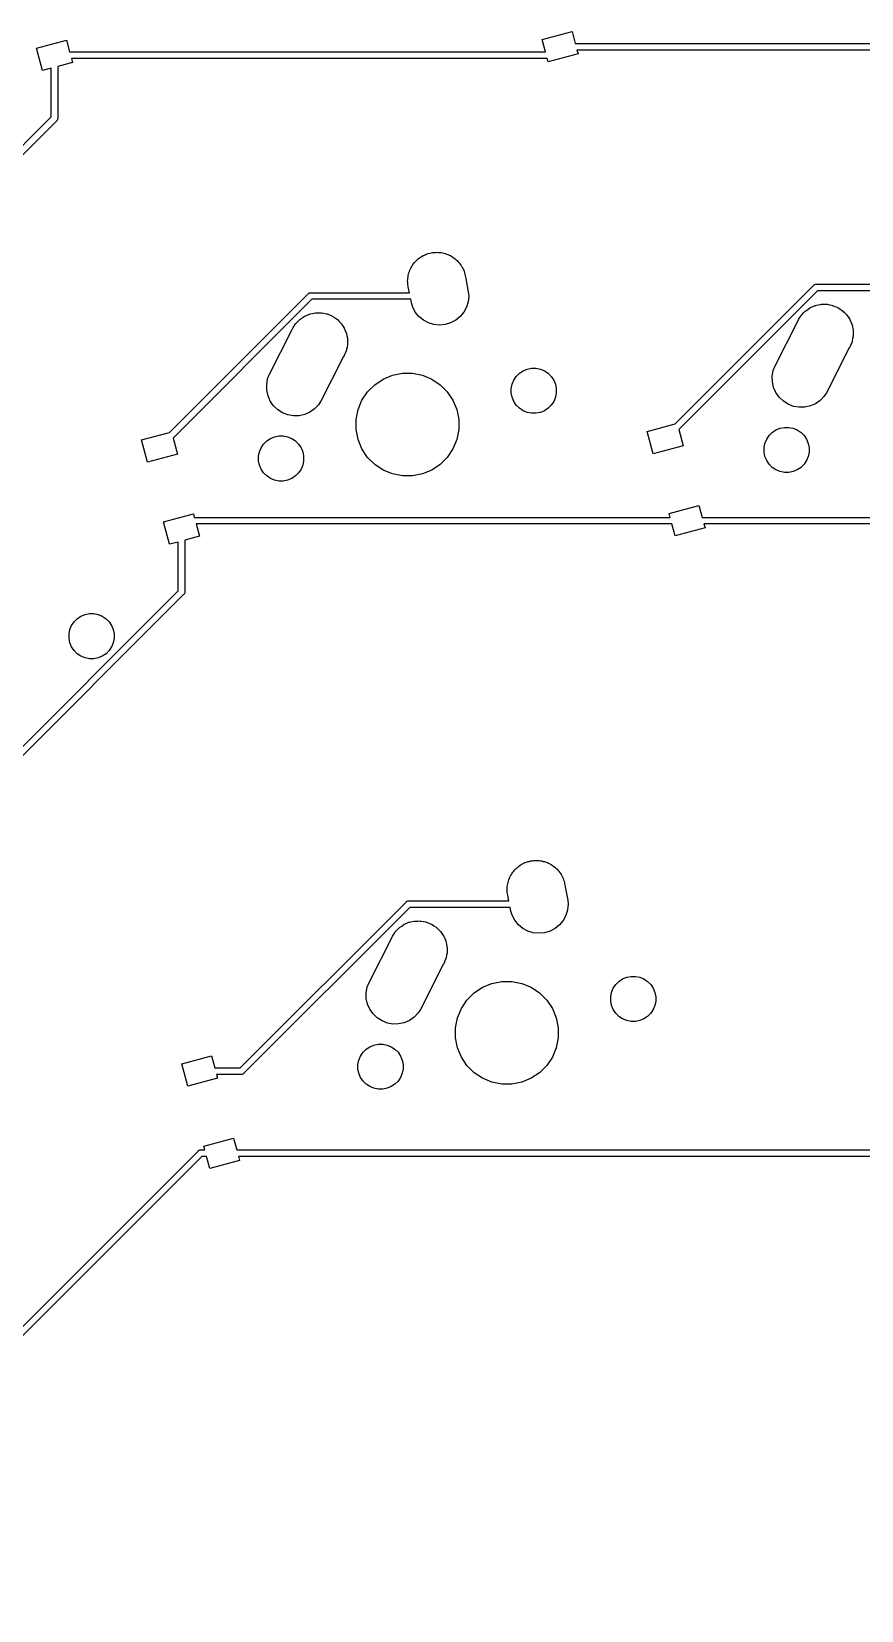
# Model space of a CAD drawing. Extents: x -662 to -203, y -195 to -58.
# Drawn here: x -330.9 to -298.6, y -191.9 to -130.6 of the extents above; entities that cross this region are included whole.
import ezdxf

# ---------------------------------------------------------------- set-up
doc = ezdxf.new("R2010")
doc.units = 0
doc.layers.add('BLACK', color=7, linetype='CONTINUOUS')

msp = doc.modelspace()

# ---------------------------------------------------------------- linework, layer by layer
at = {"layer": 'BLACK', "linetype": 'CONTINUOUS'}
for p, q in [((-311.04, -130.864), (-309.881, -130.554)), ((-309.881, -130.554), (-309.757, -131.017)), ((-330.674, -131.195), (-329.515, -130.884)), ((-330.441, -132.064), (-330.674, -131.195)), ((-329.515, -130.884), (-329.391, -131.347)), ((-310.911, -131.347), (-311.04, -130.864)), ((-309.757, -131.017), (-285.648, -131.017)), ((-329.282, -131.753), (-329.851, -131.906)), ((-329.391, -131.347), (-310.911, -131.347)), ((-310.843, -131.601), (-329.322, -131.601)), ((-329.322, -131.601), (-329.282, -131.753)), ((-310.807, -131.734), (-310.843, -131.601)), ((-309.648, -131.423), (-310.807, -131.734)), ((-285.602, -131.271), (-309.689, -131.271)), ((-309.689, -131.271), (-309.648, -131.423)), ((-330.105, -131.974), (-330.441, -132.064)), ((-330.105, -133.869), (-330.105, -131.974)), ((-329.851, -131.906), (-329.851, -133.916)), ((-337.113, -140.878), (-330.105, -133.869)), ((-329.892, -134.016), (-336.966, -141.09)), ((-329.887, -134.012), (-329.892, -134.016)), ((-329.872, -133.993), (-329.887, -134.012)), ((-329.86, -133.971), (-329.872, -133.993)), ((-329.852, -133.947), (-329.86, -133.971)), ((-329.851, -133.928), (-329.852, -133.947)), ((-329.851, -133.916), (-329.85, -133.922)), ((-329.85, -133.922), (-329.851, -133.928)), ((-329.851, -133.928), (-329.851, -133.928)), ((-315.513, -139.19), (-315.463, -139.17)), ((-315.463, -139.17), (-315.407, -139.159)), ((-315.407, -139.159), (-315.352, -139.142)), ((-315.352, -139.142), (-315.299, -139.137)), ((-315.299, -139.137), (-315.246, -139.127)), ((-315.246, -139.127), (-315.188, -139.127)), ((-315.188, -139.127), (-315.131, -139.121)), ((-315.131, -139.121), (-315.078, -139.127)), ((-315.078, -139.127), (-315.024, -139.127)), ((-315.024, -139.127), (-314.968, -139.138)), ((-314.968, -139.138), (-314.911, -139.144)), ((-314.911, -139.144), (-314.86, -139.159)), ((-314.86, -139.159), (-314.807, -139.17)), ((-314.807, -139.17), (-314.754, -139.192)), ((-316.178, -139.815), (-316.153, -139.768)), ((-316.153, -139.768), (-316.132, -139.719)), ((-316.132, -139.719), (-316.1, -139.671)), ((-316.1, -139.671), (-316.073, -139.62)), ((-316.073, -139.62), (-316.039, -139.579)), ((-316.039, -139.579), (-316.009, -139.534)), ((-316.009, -139.534), (-315.968, -139.494)), ((-315.968, -139.494), (-315.932, -139.45)), ((-315.932, -139.45), (-315.89, -139.416)), ((-315.89, -139.416), (-315.852, -139.378)), ((-315.852, -139.378), (-315.804, -139.346)), ((-315.804, -139.346), (-315.76, -139.31)), ((-315.76, -139.31), (-315.713, -139.284)), ((-315.713, -139.284), (-315.668, -139.255)), ((-315.668, -139.255), (-315.615, -139.233)), ((-315.615, -139.233), (-315.564, -139.206)), ((-315.564, -139.206), (-315.513, -139.19)), ((-314.754, -139.192), (-314.699, -139.209)), ((-314.699, -139.209), (-314.652, -139.234)), ((-314.652, -139.234), (-314.602, -139.255)), ((-314.602, -139.255), (-314.554, -139.287)), ((-314.554, -139.287), (-314.504, -139.314)), ((-314.504, -139.314), (-314.463, -139.348)), ((-314.463, -139.348), (-314.418, -139.378)), ((-314.418, -139.378), (-314.377, -139.418)), ((-314.377, -139.418), (-314.333, -139.455)), ((-314.333, -139.455), (-314.299, -139.497)), ((-314.299, -139.497), (-314.261, -139.534)), ((-314.261, -139.534), (-314.229, -139.582)), ((-314.229, -139.582), (-314.193, -139.627)), ((-314.193, -139.627), (-314.168, -139.674)), ((-314.168, -139.674), (-314.138, -139.719)), ((-314.138, -139.719), (-314.116, -139.772)), ((-314.116, -139.772), (-314.089, -139.823)), ((-316.266, -140.248), (-316.26, -140.194)), ((-316.26, -140.305), (-316.266, -140.248)), ((-316.26, -140.141), (-316.249, -140.084)), ((-316.26, -140.194), (-316.26, -140.141)), ((-316.26, -140.362), (-316.26, -140.305)), ((-316.239, -140.469), (-316.26, -140.362)), ((-316.249, -140.084), (-316.243, -140.027)), ((-316.243, -140.027), (-316.227, -139.976)), ((-316.227, -139.976), (-316.217, -139.923)), ((-316.217, -139.923), (-316.195, -139.87)), ((-316.195, -139.87), (-316.178, -139.815)), ((-314.089, -139.823), (-314.074, -139.874)), ((-314.074, -139.874), (-314.053, -139.923)), ((-314.053, -139.923), (-314.042, -139.98)), ((-314.042, -139.98), (-314.042, -139.982)), ((-314.042, -139.982), (-314.031, -140.034)), ((-314.031, -140.034), (-314.01, -140.141)), ((-314.01, -140.141), (-314.01, -140.143)), ((-314.01, -140.143), (-313.909, -140.661)), ((-300.493, -140.402), (-300.473, -140.386)), ((-300.473, -140.386), (-300.451, -140.374)), ((-300.451, -140.374), (-300.427, -140.367)), ((-300.427, -140.367), (-300.403, -140.364)), ((-300.403, -140.364), (-300.396, -140.365)), ((-300.396, -140.365), (-296.561, -140.365)), ((-325.51, -146.117), (-320.13, -140.737)), ((-319.983, -140.949), (-325.373, -146.339)), ((-320.13, -140.737), (-320.126, -140.732)), ((-320.126, -140.732), (-320.107, -140.716)), ((-320.107, -140.716), (-320.085, -140.704)), ((-320.085, -140.704), (-320.061, -140.697)), ((-320.061, -140.697), (-320.036, -140.695)), ((-320.036, -140.695), (-320.03, -140.695)), ((-320.03, -140.695), (-316.195, -140.695)), ((-316.145, -140.949), (-319.983, -140.949)), ((-316.195, -140.695), (-316.239, -140.469)), ((-316.117, -141.092), (-316.145, -140.949)), ((-313.893, -140.826), (-313.916, -141.046)), ((-313.909, -140.661), (-313.893, -140.826)), ((-305.877, -145.786), (-300.497, -140.406)), ((-300.35, -140.619), (-305.74, -146.009)), ((-300.497, -140.406), (-300.493, -140.402)), ((-296.512, -140.619), (-300.35, -140.619)), ((-320.359, -141.67), (-320.278, -141.614)), ((-320.278, -141.614), (-320.267, -141.609)), ((-320.267, -141.609), (-320.257, -141.602)), ((-320.257, -141.602), (-320.165, -141.564)), ((-320.165, -141.564), (-320.075, -141.525)), ((-320.075, -141.525), (-320.063, -141.522)), ((-320.063, -141.522), (-320.052, -141.517)), ((-320.052, -141.517), (-319.955, -141.498)), ((-319.955, -141.498), (-319.859, -141.477)), ((-319.859, -141.477), (-319.847, -141.477)), ((-319.847, -141.477), (-319.835, -141.474)), ((-319.835, -141.474), (-319.736, -141.474)), ((-319.736, -141.474), (-319.637, -141.472)), ((-319.637, -141.472), (-319.625, -141.474)), ((-319.625, -141.474), (-319.613, -141.474)), ((-319.613, -141.474), (-319.516, -141.494)), ((-319.516, -141.494), (-319.419, -141.511)), ((-319.419, -141.511), (-319.408, -141.515)), ((-319.408, -141.515), (-319.396, -141.517)), ((-319.396, -141.517), (-319.304, -141.555)), ((-319.304, -141.555), (-319.212, -141.591)), ((-319.212, -141.591), (-319.202, -141.598)), ((-319.202, -141.598), (-319.191, -141.602)), ((-319.191, -141.602), (-319.109, -141.657)), ((-316.069, -141.251), (-316.117, -141.092)), ((-315.966, -141.447), (-316.069, -141.251)), ((-315.826, -141.619), (-315.966, -141.447)), ((-315.655, -141.76), (-315.826, -141.619)), ((-314.086, -141.453), (-314.227, -141.624)), ((-313.981, -141.258), (-314.086, -141.453)), ((-313.916, -141.046), (-313.981, -141.258)), ((-301.032, -141.654), (-300.979, -141.571)), ((-300.979, -141.571), (-300.971, -141.562)), ((-300.971, -141.562), (-300.964, -141.552)), ((-300.964, -141.552), (-300.894, -141.482)), ((-300.894, -141.482), (-300.826, -141.411)), ((-300.826, -141.411), (-300.816, -141.404)), ((-300.816, -141.404), (-300.807, -141.395)), ((-300.807, -141.395), (-300.725, -141.34)), ((-300.725, -141.34), (-300.644, -141.284)), ((-300.644, -141.284), (-300.633, -141.279)), ((-300.633, -141.279), (-300.623, -141.272)), ((-300.623, -141.272), (-300.532, -141.234)), ((-300.532, -141.234), (-300.442, -141.194)), ((-300.442, -141.194), (-300.43, -141.192)), ((-300.43, -141.192), (-300.418, -141.187)), ((-300.418, -141.187), (-300.322, -141.168)), ((-300.322, -141.168), (-300.225, -141.147)), ((-300.225, -141.147), (-300.213, -141.146)), ((-300.213, -141.146), (-300.201, -141.144)), ((-300.201, -141.144), (-300.102, -141.144)), ((-300.102, -141.144), (-300.004, -141.142)), ((-300.004, -141.142), (-299.992, -141.144)), ((-299.992, -141.144), (-299.98, -141.144)), ((-299.98, -141.144), (-299.883, -141.163)), ((-299.883, -141.163), (-299.785, -141.18)), ((-299.785, -141.18), (-299.774, -141.185)), ((-299.774, -141.185), (-299.762, -141.187)), ((-299.762, -141.187), (-299.671, -141.225)), ((-299.671, -141.225), (-299.579, -141.261)), ((-299.579, -141.261), (-299.569, -141.267)), ((-299.569, -141.267), (-299.557, -141.272)), ((-299.557, -141.272), (-299.475, -141.327)), ((-299.475, -141.327), (-299.392, -141.38)), ((-299.392, -141.38), (-299.383, -141.388)), ((-299.383, -141.388), (-299.373, -141.395)), ((-299.373, -141.395), (-299.303, -141.465)), ((-299.303, -141.465), (-299.232, -141.533)), ((-299.232, -141.533), (-299.225, -141.543)), ((-299.225, -141.543), (-299.217, -141.552)), ((-299.217, -141.552), (-299.162, -141.634)), ((-321.64, -143.889), (-320.747, -142.129)), ((-320.747, -142.129), (-320.721, -142.066)), ((-320.721, -142.066), (-320.666, -141.984)), ((-320.666, -141.984), (-320.613, -141.901)), ((-320.613, -141.901), (-320.604, -141.892)), ((-320.604, -141.892), (-320.598, -141.882)), ((-320.598, -141.882), (-320.528, -141.812)), ((-320.528, -141.812), (-320.46, -141.741)), ((-320.46, -141.741), (-320.45, -141.734)), ((-320.45, -141.734), (-320.441, -141.725)), ((-320.441, -141.725), (-320.359, -141.67)), ((-319.109, -141.657), (-319.026, -141.71)), ((-319.026, -141.71), (-319.017, -141.719)), ((-319.017, -141.719), (-319.007, -141.725)), ((-319.007, -141.725), (-318.937, -141.795)), ((-318.937, -141.795), (-318.866, -141.864)), ((-318.866, -141.864), (-318.859, -141.873)), ((-318.859, -141.873), (-318.85, -141.882)), ((-318.85, -141.882), (-318.795, -141.964)), ((-318.795, -141.964), (-318.739, -142.045)), ((-318.739, -142.045), (-318.734, -142.056)), ((-318.734, -142.056), (-318.727, -142.066)), ((-318.727, -142.066), (-318.689, -142.158)), ((-318.689, -142.158), (-318.649, -142.248)), ((-315.46, -141.865), (-315.655, -141.76)), ((-315.248, -141.93), (-315.46, -141.865)), ((-315.027, -141.953), (-315.248, -141.93)), ((-314.807, -141.932), (-315.027, -141.953)), ((-314.595, -141.868), (-314.807, -141.932)), ((-314.399, -141.764), (-314.595, -141.868)), ((-314.227, -141.624), (-314.399, -141.764)), ((-302.006, -143.559), (-301.113, -141.799)), ((-301.113, -141.799), (-301.087, -141.736)), ((-301.087, -141.736), (-301.032, -141.654)), ((-299.162, -141.634), (-299.105, -141.715)), ((-299.105, -141.715), (-299.1, -141.726)), ((-299.1, -141.726), (-299.093, -141.736)), ((-299.093, -141.736), (-299.056, -141.827)), ((-299.056, -141.827), (-299.016, -141.918)), ((-299.016, -141.918), (-299.013, -141.93)), ((-299.013, -141.93), (-299.009, -141.941)), ((-299.009, -141.941), (-298.989, -142.038)), ((-298.989, -142.038), (-298.968, -142.134)), ((-298.968, -142.134), (-298.968, -142.146)), ((-298.968, -142.146), (-298.965, -142.158)), ((-298.965, -142.158), (-298.965, -142.257)), ((-318.649, -142.248), (-318.647, -142.26)), ((-318.647, -142.26), (-318.642, -142.271)), ((-318.642, -142.271), (-318.623, -142.368)), ((-318.618, -142.807), (-318.635, -142.904)), ((-318.623, -142.368), (-318.601, -142.464)), ((-318.599, -142.71), (-318.618, -142.807)), ((-318.601, -142.464), (-318.601, -142.477)), ((-318.601, -142.477), (-318.599, -142.488)), ((-318.599, -142.488), (-318.599, -142.587)), ((-318.599, -142.587), (-318.597, -142.686)), ((-318.597, -142.686), (-318.599, -142.698)), ((-318.599, -142.698), (-318.599, -142.71)), ((-299.118, -142.838), (-300, -144.577)), ((-299.093, -142.802), (-299.118, -142.838)), ((-299.068, -142.739), (-299.093, -142.802)), ((-299.062, -142.729), (-299.068, -142.739)), ((-299.046, -142.688), (-299.062, -142.729)), ((-299.009, -142.597), (-299.046, -142.688)), ((-299.006, -142.585), (-299.009, -142.597)), ((-299.002, -142.574), (-299.006, -142.585)), ((-298.985, -142.477), (-299.002, -142.574)), ((-298.965, -142.38), (-298.985, -142.477)), ((-298.965, -142.257), (-298.963, -142.356)), ((-298.963, -142.356), (-298.965, -142.368)), ((-298.965, -142.368), (-298.965, -142.38)), ((-318.751, -143.168), (-319.633, -144.907)), ((-318.727, -143.132), (-318.751, -143.168)), ((-318.701, -143.07), (-318.727, -143.132)), ((-318.696, -143.059), (-318.701, -143.07)), ((-318.68, -143.019), (-318.696, -143.059)), ((-318.642, -142.927), (-318.68, -143.019)), ((-318.64, -142.915), (-318.642, -142.927)), ((-318.635, -142.904), (-318.64, -142.915)), ((-321.738, -144.262), (-321.7, -144.044)), ((-321.7, -144.044), (-321.64, -143.889)), ((-317.545, -144.267), (-317.218, -144.049)), ((-317.218, -144.049), (-316.855, -143.899)), ((-316.855, -143.899), (-316.47, -143.822)), ((-316.47, -143.822), (-316.077, -143.822)), ((-316.077, -143.822), (-315.692, -143.899)), ((-315.692, -143.899), (-315.329, -144.049)), ((-315.329, -144.049), (-315.003, -144.267)), ((-312.142, -144.087), (-312.047, -143.943)), ((-312.047, -143.943), (-311.925, -143.821)), ((-311.925, -143.821), (-311.781, -143.726)), ((-311.781, -143.726), (-311.622, -143.66)), ((-311.622, -143.66), (-311.453, -143.626)), ((-311.453, -143.626), (-311.281, -143.626)), ((-311.281, -143.626), (-311.112, -143.66)), ((-311.112, -143.66), (-310.952, -143.726)), ((-310.952, -143.726), (-310.809, -143.821)), ((-310.809, -143.821), (-310.687, -143.943)), ((-310.687, -143.943), (-310.591, -144.087)), ((-302.105, -143.932), (-302.066, -143.713)), ((-302.1, -144.153), (-302.105, -143.932)), ((-302.066, -143.713), (-302.006, -143.559)), ((-321.734, -144.483), (-321.738, -144.262)), ((-321.686, -144.7), (-321.734, -144.483)), ((-318.041, -144.871), (-317.823, -144.545)), ((-317.823, -144.545), (-317.545, -144.267)), ((-315.003, -144.267), (-314.725, -144.545)), ((-314.725, -144.545), (-314.507, -144.871)), ((-312.242, -144.415), (-312.208, -144.246)), ((-312.242, -144.587), (-312.242, -144.415)), ((-312.208, -144.756), (-312.242, -144.587)), ((-312.208, -144.246), (-312.142, -144.087)), ((-310.591, -144.087), (-310.525, -144.246)), ((-310.525, -144.246), (-310.492, -144.415)), ((-310.492, -144.587), (-310.525, -144.756)), ((-310.492, -144.415), (-310.492, -144.587)), ((-302.052, -144.369), (-302.1, -144.153)), ((-301.963, -144.572), (-302.052, -144.369)), ((-301.836, -144.754), (-301.963, -144.572)), ((-300, -144.577), (-300.089, -144.717)), ((-321.597, -144.903), (-321.686, -144.7)), ((-321.47, -145.084), (-321.597, -144.903)), ((-321.31, -145.237), (-321.47, -145.084)), ((-321.123, -145.357), (-321.31, -145.237)), ((-319.876, -145.207), (-320.057, -145.334)), ((-319.722, -145.047), (-319.876, -145.207)), ((-319.633, -144.907), (-319.722, -145.047)), ((-318.268, -145.619), (-318.191, -145.234)), ((-318.191, -145.234), (-318.041, -144.871)), ((-314.507, -144.871), (-314.356, -145.234)), ((-314.356, -145.234), (-314.28, -145.619)), ((-312.142, -144.916), (-312.208, -144.756)), ((-312.047, -145.059), (-312.142, -144.916)), ((-311.925, -145.181), (-312.047, -145.059)), ((-311.781, -145.276), (-311.925, -145.181)), ((-311.622, -145.342), (-311.781, -145.276)), ((-310.952, -145.276), (-311.112, -145.342)), ((-310.809, -145.181), (-310.952, -145.276)), ((-310.687, -145.059), (-310.809, -145.181)), ((-310.591, -144.916), (-310.687, -145.059)), ((-310.525, -144.756), (-310.591, -144.916)), ((-301.676, -144.907), (-301.836, -144.754)), ((-301.489, -145.026), (-301.676, -144.907)), ((-301.283, -145.107), (-301.489, -145.026)), ((-301.065, -145.145), (-301.283, -145.107)), ((-300.843, -145.141), (-301.065, -145.145)), ((-300.627, -145.093), (-300.843, -145.141)), ((-300.424, -145.004), (-300.627, -145.093)), ((-300.242, -144.877), (-300.424, -145.004)), ((-300.089, -144.717), (-300.242, -144.877)), ((-320.916, -145.437), (-321.123, -145.357)), ((-320.698, -145.476), (-320.916, -145.437)), ((-320.477, -145.471), (-320.698, -145.476)), ((-320.26, -145.423), (-320.477, -145.471)), ((-320.057, -145.334), (-320.26, -145.423)), ((-318.268, -146.012), (-318.268, -145.619)), ((-314.28, -145.619), (-314.28, -146.012)), ((-311.453, -145.376), (-311.622, -145.342)), ((-311.281, -145.376), (-311.453, -145.376)), ((-311.112, -145.342), (-311.281, -145.376)), ((-306.964, -146.078), (-305.877, -145.786)), ((-326.597, -146.408), (-325.51, -146.117)), ((-326.364, -147.277), (-326.597, -146.408)), ((-325.373, -146.339), (-325.205, -146.967)), ((-321.86, -146.573), (-321.738, -146.451)), ((-321.738, -146.451), (-321.595, -146.355)), ((-321.595, -146.355), (-321.436, -146.289)), ((-321.436, -146.289), (-321.267, -146.256)), ((-321.267, -146.256), (-321.094, -146.256)), ((-321.094, -146.256), (-320.925, -146.289)), ((-320.925, -146.289), (-320.766, -146.355)), ((-320.766, -146.355), (-320.623, -146.451)), ((-320.623, -146.451), (-320.501, -146.573)), ((-318.191, -146.397), (-318.268, -146.012)), ((-318.041, -146.76), (-318.191, -146.397)), ((-314.356, -146.397), (-314.507, -146.76)), ((-314.28, -146.012), (-314.356, -146.397)), ((-306.731, -146.947), (-306.964, -146.078)), ((-305.74, -146.009), (-305.572, -146.636)), ((-302.389, -146.545), (-302.323, -146.386)), ((-302.323, -146.386), (-302.227, -146.243)), ((-302.227, -146.243), (-302.105, -146.121)), ((-302.105, -146.121), (-301.962, -146.025)), ((-301.962, -146.025), (-301.802, -145.959)), ((-301.802, -145.959), (-301.633, -145.925)), ((-301.633, -145.925), (-301.461, -145.925)), ((-301.461, -145.925), (-301.292, -145.959)), ((-301.292, -145.959), (-301.133, -146.025)), ((-301.133, -146.025), (-300.989, -146.121)), ((-300.989, -146.121), (-300.868, -146.243)), ((-300.868, -146.243), (-300.772, -146.386)), ((-300.772, -146.386), (-300.706, -146.545)), ((-325.205, -146.967), (-326.364, -147.277)), ((-322.056, -147.044), (-322.022, -146.875)), ((-322.056, -147.217), (-322.056, -147.044)), ((-322.022, -146.875), (-321.956, -146.716)), ((-321.956, -146.716), (-321.86, -146.573)), ((-320.501, -146.573), (-320.405, -146.716)), ((-320.405, -146.716), (-320.339, -146.875)), ((-320.339, -146.875), (-320.306, -147.044)), ((-320.306, -147.044), (-320.306, -147.217)), ((-317.823, -147.087), (-318.041, -146.76)), ((-317.545, -147.365), (-317.823, -147.087)), ((-314.725, -147.087), (-315.003, -147.365)), ((-314.507, -146.76), (-314.725, -147.087)), ((-305.572, -146.636), (-306.731, -146.947)), ((-302.422, -146.714), (-302.389, -146.545)), ((-302.422, -146.887), (-302.422, -146.714)), ((-302.389, -147.056), (-302.422, -146.887)), ((-302.323, -147.215), (-302.389, -147.056)), ((-300.706, -147.056), (-300.772, -147.215)), ((-300.706, -146.545), (-300.672, -146.714)), ((-300.672, -146.887), (-300.706, -147.056)), ((-300.672, -146.714), (-300.672, -146.887)), ((-322.022, -147.386), (-322.056, -147.217)), ((-321.956, -147.545), (-322.022, -147.386)), ((-321.86, -147.688), (-321.956, -147.545)), ((-321.738, -147.81), (-321.86, -147.688)), ((-320.501, -147.688), (-320.623, -147.81)), ((-320.405, -147.545), (-320.501, -147.688)), ((-320.339, -147.386), (-320.405, -147.545)), ((-320.306, -147.217), (-320.339, -147.386)), ((-317.218, -147.583), (-317.545, -147.365)), ((-316.855, -147.733), (-317.218, -147.583)), ((-316.47, -147.81), (-316.855, -147.733)), ((-315.692, -147.733), (-316.077, -147.81)), ((-315.329, -147.583), (-315.692, -147.733)), ((-315.003, -147.365), (-315.329, -147.583)), ((-302.227, -147.358), (-302.323, -147.215)), ((-302.105, -147.48), (-302.227, -147.358)), ((-301.962, -147.576), (-302.105, -147.48)), ((-301.802, -147.642), (-301.962, -147.576)), ((-301.633, -147.675), (-301.802, -147.642)), ((-301.461, -147.675), (-301.633, -147.675)), ((-301.292, -147.642), (-301.461, -147.675)), ((-301.133, -147.576), (-301.292, -147.642)), ((-300.989, -147.48), (-301.133, -147.576)), ((-300.868, -147.358), (-300.989, -147.48)), ((-300.772, -147.215), (-300.868, -147.358)), ((-321.595, -147.906), (-321.738, -147.81)), ((-321.436, -147.972), (-321.595, -147.906)), ((-321.267, -148.006), (-321.436, -147.972)), ((-321.094, -148.006), (-321.267, -148.006)), ((-320.925, -147.972), (-321.094, -148.006)), ((-320.766, -147.906), (-320.925, -147.972)), ((-320.623, -147.81), (-320.766, -147.906)), ((-316.077, -147.81), (-316.47, -147.81)), ((-306.11, -149.265), (-304.951, -148.955)), ((-304.951, -148.955), (-304.827, -149.418)), ((-325.743, -149.596), (-324.584, -149.285)), ((-324.584, -149.285), (-324.549, -149.418)), ((-324.549, -149.418), (-306.069, -149.418)), ((-306.069, -149.418), (-306.11, -149.265)), ((-304.827, -149.418), (-284.999, -149.418)), ((-325.51, -150.465), (-325.743, -149.596)), ((-324.351, -150.154), (-324.92, -150.307)), ((-306.001, -149.672), (-324.48, -149.672)), ((-324.48, -149.672), (-324.351, -150.154)), ((-305.877, -150.135), (-306.001, -149.672)), ((-304.718, -149.824), (-305.877, -150.135)), ((-284.953, -149.672), (-304.758, -149.672)), ((-304.758, -149.672), (-304.718, -149.824)), ((-325.174, -150.375), (-325.51, -150.465)), ((-325.174, -152.27), (-325.174, -150.375)), ((-324.92, -150.307), (-324.92, -152.317)), ((-332.183, -159.279), (-325.174, -152.27)), ((-324.962, -152.417), (-332.036, -159.491)), ((-324.957, -152.413), (-324.962, -152.417)), ((-324.941, -152.394), (-324.957, -152.413)), ((-324.929, -152.372), (-324.941, -152.394)), ((-324.922, -152.348), (-324.929, -152.372)), ((-324.92, -152.329), (-324.922, -152.348)), ((-324.92, -152.317), (-324.92, -152.323)), ((-324.92, -152.323), (-324.92, -152.329)), ((-324.92, -152.329), (-324.92, -152.329)), ((-329.093, -153.352), (-328.95, -153.256)), ((-328.95, -153.256), (-328.79, -153.19)), ((-328.79, -153.19), (-328.621, -153.157)), ((-328.621, -153.157), (-328.449, -153.157)), ((-328.449, -153.157), (-328.28, -153.19)), ((-328.28, -153.19), (-328.121, -153.256)), ((-328.121, -153.256), (-327.977, -153.352)), ((-329.41, -153.946), (-329.376, -153.777)), ((-329.376, -153.777), (-329.311, -153.617)), ((-329.311, -153.617), (-329.215, -153.474)), ((-329.215, -153.474), (-329.093, -153.352)), ((-327.977, -153.352), (-327.855, -153.474)), ((-327.855, -153.474), (-327.76, -153.617)), ((-327.76, -153.617), (-327.694, -153.777)), ((-327.694, -153.777), (-327.66, -153.946)), ((-329.41, -154.118), (-329.41, -153.946)), ((-329.376, -154.287), (-329.41, -154.118)), ((-329.311, -154.446), (-329.376, -154.287)), ((-329.215, -154.59), (-329.311, -154.446)), ((-327.76, -154.446), (-327.855, -154.59)), ((-327.694, -154.287), (-327.76, -154.446)), ((-327.66, -154.118), (-327.694, -154.287)), ((-327.66, -153.946), (-327.66, -154.118)), ((-329.093, -154.711), (-329.215, -154.59)), ((-328.95, -154.807), (-329.093, -154.711)), ((-328.79, -154.873), (-328.95, -154.807)), ((-328.621, -154.907), (-328.79, -154.873)), ((-328.449, -154.907), (-328.621, -154.907)), ((-328.28, -154.873), (-328.449, -154.907)), ((-328.121, -154.807), (-328.28, -154.873)), ((-327.977, -154.711), (-328.121, -154.807)), ((-327.855, -154.59), (-327.977, -154.711)), ((-312.105, -163.111), (-312.069, -163.067)), ((-312.069, -163.067), (-312.027, -163.033)), ((-312.027, -163.033), (-311.989, -162.995)), ((-311.989, -162.995), (-311.941, -162.963)), ((-311.941, -162.963), (-311.897, -162.927)), ((-311.897, -162.927), (-311.85, -162.902)), ((-311.85, -162.902), (-311.805, -162.872)), ((-311.805, -162.872), (-311.752, -162.85)), ((-311.752, -162.85), (-311.701, -162.823)), ((-311.701, -162.823), (-311.65, -162.808)), ((-311.65, -162.808), (-311.6, -162.787)), ((-311.6, -162.787), (-311.544, -162.776)), ((-311.544, -162.776), (-311.489, -162.76)), ((-311.489, -162.76), (-311.435, -162.754)), ((-311.435, -162.754), (-311.383, -162.744)), ((-311.383, -162.744), (-311.325, -162.744)), ((-311.325, -162.744), (-311.268, -162.739)), ((-311.268, -162.739), (-311.215, -162.744)), ((-311.215, -162.744), (-311.161, -162.744)), ((-311.161, -162.744), (-311.105, -162.755)), ((-311.105, -162.755), (-311.048, -162.761)), ((-311.048, -162.761), (-310.997, -162.777)), ((-310.997, -162.777), (-310.944, -162.787)), ((-310.944, -162.787), (-310.891, -162.809)), ((-310.891, -162.809), (-310.836, -162.826)), ((-310.836, -162.826), (-310.789, -162.852)), ((-310.789, -162.852), (-310.739, -162.872)), ((-310.739, -162.872), (-310.691, -162.904)), ((-310.691, -162.904), (-310.641, -162.931)), ((-310.641, -162.931), (-310.6, -162.965)), ((-310.6, -162.965), (-310.555, -162.995)), ((-310.555, -162.995), (-310.514, -163.036)), ((-310.514, -163.036), (-310.47, -163.072)), ((-310.47, -163.072), (-310.436, -163.114)), ((-312.386, -163.702), (-312.38, -163.645)), ((-312.38, -163.645), (-312.364, -163.593)), ((-312.364, -163.593), (-312.354, -163.541)), ((-312.354, -163.541), (-312.332, -163.488)), ((-312.332, -163.488), (-312.315, -163.433)), ((-312.315, -163.433), (-312.29, -163.386)), ((-312.29, -163.386), (-312.269, -163.336)), ((-312.269, -163.336), (-312.237, -163.288)), ((-312.237, -163.288), (-312.21, -163.238)), ((-312.21, -163.238), (-312.176, -163.196)), ((-312.176, -163.196), (-312.146, -163.152)), ((-312.146, -163.152), (-312.105, -163.111)), ((-310.436, -163.114), (-310.398, -163.152)), ((-310.398, -163.152), (-310.366, -163.2)), ((-310.366, -163.2), (-310.33, -163.244)), ((-310.33, -163.244), (-310.305, -163.292)), ((-310.305, -163.292), (-310.275, -163.336)), ((-310.275, -163.336), (-310.253, -163.389)), ((-310.253, -163.389), (-310.226, -163.44)), ((-310.226, -163.44), (-310.211, -163.491)), ((-310.211, -163.491), (-310.19, -163.541)), ((-310.19, -163.541), (-310.179, -163.597)), ((-310.179, -163.597), (-310.179, -163.599)), ((-310.179, -163.599), (-310.168, -163.651)), ((-310.168, -163.651), (-310.147, -163.758)), ((-312.403, -163.865), (-312.397, -163.812)), ((-312.397, -163.922), (-312.403, -163.865)), ((-312.397, -163.758), (-312.386, -163.702)), ((-312.397, -163.812), (-312.397, -163.758)), ((-312.397, -163.98), (-312.397, -163.922)), ((-312.376, -164.087), (-312.397, -163.98)), ((-312.332, -164.313), (-312.376, -164.087)), ((-310.147, -163.758), (-310.147, -163.76)), ((-310.147, -163.76), (-310.046, -164.278)), ((-310.046, -164.278), (-310.03, -164.443)), ((-322.767, -170.794), (-316.327, -164.354)), ((-316.18, -164.567), (-322.62, -171.006)), ((-316.327, -164.354), (-316.323, -164.349)), ((-316.323, -164.349), (-316.304, -164.333)), ((-316.304, -164.333), (-316.282, -164.322)), ((-316.282, -164.322), (-316.258, -164.314)), ((-316.258, -164.314), (-316.239, -164.313)), ((-316.239, -164.313), (-316.233, -164.312)), ((-316.239, -164.313), (-316.239, -164.313)), ((-316.233, -164.312), (-316.227, -164.313)), ((-316.227, -164.313), (-312.332, -164.313)), ((-312.282, -164.567), (-316.18, -164.567)), ((-312.254, -164.71), (-312.282, -164.567)), ((-312.206, -164.869), (-312.254, -164.71)), ((-312.103, -165.064), (-312.206, -164.869)), ((-310.118, -164.876), (-310.223, -165.071)), ((-310.053, -164.664), (-310.118, -164.876)), ((-310.03, -164.443), (-310.053, -164.664)), ((-316.803, -165.602), (-316.75, -165.518)), ((-316.75, -165.518), (-316.741, -165.51)), ((-316.741, -165.51), (-316.735, -165.499)), ((-316.735, -165.499), (-316.665, -165.43)), ((-316.665, -165.43), (-316.596, -165.358)), ((-316.596, -165.358), (-316.587, -165.351)), ((-316.587, -165.351), (-316.578, -165.343)), ((-316.578, -165.343), (-316.496, -165.288)), ((-316.496, -165.288), (-316.415, -165.231)), ((-316.415, -165.231), (-316.404, -165.226)), ((-316.404, -165.226), (-316.394, -165.22)), ((-316.394, -165.22), (-316.302, -165.182)), ((-316.302, -165.182), (-316.212, -165.142)), ((-316.212, -165.142), (-316.2, -165.14)), ((-316.2, -165.14), (-316.189, -165.135)), ((-316.189, -165.135), (-316.092, -165.116)), ((-316.092, -165.116), (-315.996, -165.094)), ((-315.996, -165.094), (-315.984, -165.094)), ((-315.984, -165.094), (-315.972, -165.092)), ((-315.972, -165.092), (-315.873, -165.092)), ((-315.873, -165.092), (-315.774, -165.09)), ((-315.774, -165.09), (-315.762, -165.092)), ((-315.762, -165.092), (-315.75, -165.092)), ((-315.75, -165.092), (-315.653, -165.111)), ((-315.653, -165.111), (-315.556, -165.128)), ((-315.556, -165.128), (-315.545, -165.132)), ((-315.545, -165.132), (-315.533, -165.135)), ((-315.533, -165.135), (-315.441, -165.173)), ((-315.441, -165.173), (-315.349, -165.209)), ((-315.349, -165.209), (-315.339, -165.215)), ((-315.339, -165.215), (-315.328, -165.22)), ((-315.328, -165.22), (-315.246, -165.275)), ((-315.246, -165.275), (-315.163, -165.328)), ((-315.163, -165.328), (-315.154, -165.336)), ((-315.154, -165.336), (-315.144, -165.343)), ((-315.144, -165.343), (-315.074, -165.413)), ((-315.074, -165.413), (-315.003, -165.481)), ((-315.003, -165.481), (-314.996, -165.491)), ((-314.996, -165.491), (-314.987, -165.499)), ((-314.987, -165.499), (-314.932, -165.582)), ((-311.963, -165.236), (-312.103, -165.064)), ((-311.792, -165.377), (-311.963, -165.236)), ((-311.597, -165.482), (-311.792, -165.377)), ((-311.385, -165.548), (-311.597, -165.482)), ((-310.732, -165.485), (-310.944, -165.549)), ((-310.536, -165.382), (-310.732, -165.485)), ((-310.364, -165.242), (-310.536, -165.382)), ((-310.223, -165.071), (-310.364, -165.242)), ((-317.777, -167.506), (-316.884, -165.746)), ((-316.884, -165.746), (-316.858, -165.684)), ((-316.858, -165.684), (-316.803, -165.602)), ((-314.932, -165.582), (-314.875, -165.663)), ((-314.875, -165.663), (-314.871, -165.674)), ((-314.871, -165.674), (-314.864, -165.684)), ((-314.864, -165.684), (-314.826, -165.775)), ((-314.826, -165.775), (-314.786, -165.865)), ((-314.786, -165.865), (-314.784, -165.877)), ((-314.784, -165.877), (-314.779, -165.888)), ((-314.779, -165.888), (-314.76, -165.985)), ((-314.76, -165.985), (-314.738, -166.082)), ((-314.738, -166.082), (-314.738, -166.094)), ((-314.738, -166.094), (-314.736, -166.106)), ((-314.736, -166.106), (-314.736, -166.205)), ((-311.164, -165.57), (-311.385, -165.548)), ((-310.944, -165.549), (-311.164, -165.57)), ((-314.864, -166.75), (-314.888, -166.786)), ((-314.838, -166.687), (-314.864, -166.75)), ((-314.833, -166.676), (-314.838, -166.687)), ((-314.817, -166.636), (-314.833, -166.676)), ((-314.779, -166.545), (-314.817, -166.636)), ((-314.777, -166.533), (-314.779, -166.545)), ((-314.772, -166.522), (-314.777, -166.533)), ((-314.755, -166.424), (-314.772, -166.522)), ((-314.736, -166.327), (-314.755, -166.424)), ((-314.736, -166.205), (-314.734, -166.303)), ((-314.734, -166.303), (-314.736, -166.315)), ((-314.736, -166.315), (-314.736, -166.327)), ((-314.888, -166.786), (-315.77, -168.524)), ((-308.062, -167.439), (-307.918, -167.343)), ((-307.918, -167.343), (-307.759, -167.277)), ((-307.759, -167.277), (-307.59, -167.243)), ((-307.59, -167.243), (-307.418, -167.243)), ((-307.418, -167.243), (-307.249, -167.277)), ((-307.249, -167.277), (-307.089, -167.343)), ((-307.089, -167.343), (-306.946, -167.439)), ((-317.875, -167.879), (-317.837, -167.661)), ((-317.871, -168.101), (-317.875, -167.879)), ((-317.837, -167.661), (-317.777, -167.506)), ((-313.96, -168.162), (-313.682, -167.885)), ((-313.682, -167.885), (-313.355, -167.666)), ((-313.355, -167.666), (-312.992, -167.516)), ((-312.992, -167.516), (-312.607, -167.439)), ((-312.607, -167.439), (-312.214, -167.439)), ((-312.214, -167.439), (-311.829, -167.516)), ((-311.829, -167.516), (-311.466, -167.666)), ((-311.466, -167.666), (-311.14, -167.885)), ((-311.14, -167.885), (-310.862, -168.162)), ((-308.379, -168.032), (-308.345, -167.863)), ((-308.345, -167.863), (-308.279, -167.704)), ((-308.279, -167.704), (-308.184, -167.561)), ((-308.184, -167.561), (-308.062, -167.439)), ((-306.946, -167.439), (-306.824, -167.561)), ((-306.824, -167.561), (-306.728, -167.704)), ((-306.728, -167.704), (-306.662, -167.863)), ((-306.662, -167.863), (-306.629, -168.032)), ((-317.823, -168.317), (-317.871, -168.101)), ((-317.734, -168.52), (-317.823, -168.317)), ((-317.607, -168.702), (-317.734, -168.52)), ((-315.77, -168.524), (-315.859, -168.664)), ((-314.328, -168.852), (-314.178, -168.489)), ((-314.178, -168.489), (-313.96, -168.162)), ((-310.862, -168.162), (-310.644, -168.489)), ((-310.644, -168.489), (-310.493, -168.852)), ((-308.379, -168.205), (-308.379, -168.032)), ((-308.345, -168.374), (-308.379, -168.205)), ((-308.279, -168.533), (-308.345, -168.374)), ((-308.184, -168.676), (-308.279, -168.533)), ((-306.728, -168.533), (-306.824, -168.676)), ((-306.662, -168.374), (-306.728, -168.533)), ((-306.629, -168.205), (-306.662, -168.374)), ((-306.629, -168.032), (-306.629, -168.205)), ((-317.447, -168.855), (-317.607, -168.702)), ((-317.26, -168.974), (-317.447, -168.855)), ((-317.053, -169.054), (-317.26, -168.974)), ((-316.835, -169.093), (-317.053, -169.054)), ((-316.614, -169.088), (-316.835, -169.093)), ((-316.397, -169.04), (-316.614, -169.088)), ((-316.194, -168.951), (-316.397, -169.04)), ((-316.013, -168.824), (-316.194, -168.951)), ((-315.859, -168.664), (-316.013, -168.824)), ((-314.405, -169.237), (-314.328, -168.852)), ((-310.493, -168.852), (-310.417, -169.237)), ((-308.062, -168.798), (-308.184, -168.676)), ((-307.918, -168.894), (-308.062, -168.798)), ((-307.759, -168.96), (-307.918, -168.894)), ((-307.59, -168.993), (-307.759, -168.96)), ((-307.418, -168.993), (-307.59, -168.993)), ((-307.249, -168.96), (-307.418, -168.993)), ((-307.089, -168.894), (-307.249, -168.96)), ((-306.946, -168.798), (-307.089, -168.894)), ((-306.824, -168.676), (-306.946, -168.798)), ((-314.405, -169.63), (-314.405, -169.237)), ((-314.328, -170.015), (-314.405, -169.63)), ((-310.417, -169.63), (-310.493, -170.015)), ((-310.417, -169.237), (-310.417, -169.63)), ((-325.034, -170.642), (-323.875, -170.331)), ((-323.875, -170.331), (-323.751, -170.794)), ((-318.159, -170.493), (-318.093, -170.334)), ((-318.093, -170.334), (-317.997, -170.19)), ((-317.997, -170.19), (-317.875, -170.068)), ((-317.875, -170.068), (-317.732, -169.973)), ((-317.732, -169.973), (-317.573, -169.907)), ((-317.573, -169.907), (-317.404, -169.873)), ((-317.404, -169.873), (-317.231, -169.873)), ((-317.231, -169.873), (-317.062, -169.907)), ((-317.062, -169.907), (-316.903, -169.973)), ((-316.903, -169.973), (-316.76, -170.068)), ((-316.76, -170.068), (-316.638, -170.19)), ((-316.638, -170.19), (-316.542, -170.334)), ((-316.542, -170.334), (-316.476, -170.493)), ((-314.178, -170.378), (-314.328, -170.015)), ((-313.96, -170.704), (-314.178, -170.378)), ((-310.644, -170.378), (-310.862, -170.704)), ((-310.493, -170.015), (-310.644, -170.378)), ((-324.801, -171.511), (-325.034, -170.642)), ((-323.751, -170.794), (-322.767, -170.794)), ((-322.72, -171.048), (-323.683, -171.048)), ((-323.683, -171.048), (-323.642, -171.2)), ((-322.714, -171.049), (-322.72, -171.048)), ((-322.708, -171.048), (-322.714, -171.049)), ((-322.689, -171.046), (-322.708, -171.048)), ((-322.665, -171.039), (-322.689, -171.046)), ((-322.643, -171.027), (-322.665, -171.039)), ((-322.624, -171.011), (-322.643, -171.027)), ((-322.62, -171.006), (-322.624, -171.011)), ((-318.193, -170.662), (-318.159, -170.493)), ((-318.193, -170.834), (-318.193, -170.662)), ((-318.159, -171.003), (-318.193, -170.834)), ((-318.093, -171.163), (-318.159, -171.003)), ((-316.476, -171.003), (-316.542, -171.163)), ((-316.476, -170.493), (-316.443, -170.662)), ((-316.443, -170.834), (-316.476, -171.003)), ((-316.443, -170.662), (-316.443, -170.834)), ((-313.682, -170.982), (-313.96, -170.704)), ((-313.355, -171.2), (-313.682, -170.982)), ((-311.14, -170.982), (-311.466, -171.2)), ((-310.862, -170.704), (-311.14, -170.982)), ((-323.642, -171.2), (-324.801, -171.511)), ((-317.997, -171.306), (-318.093, -171.163)), ((-317.875, -171.428), (-317.997, -171.306)), ((-317.732, -171.524), (-317.875, -171.428)), ((-317.573, -171.589), (-317.732, -171.524)), ((-317.404, -171.623), (-317.573, -171.589)), ((-317.231, -171.623), (-317.404, -171.623)), ((-317.062, -171.589), (-317.231, -171.623)), ((-316.903, -171.524), (-317.062, -171.589)), ((-316.76, -171.428), (-316.903, -171.524)), ((-316.638, -171.306), (-316.76, -171.428)), ((-316.542, -171.163), (-316.638, -171.306)), ((-312.992, -171.351), (-313.355, -171.2)), ((-312.607, -171.427), (-312.992, -171.351)), ((-312.214, -171.427), (-312.607, -171.427)), ((-311.829, -171.351), (-312.214, -171.427)), ((-311.466, -171.2), (-311.829, -171.351)), ((-342.032, -191.651), (-324.404, -174.023)), ((-324.404, -174.023), (-324.4, -174.018)), ((-324.4, -174.018), (-324.381, -174.003)), ((-324.381, -174.003), (-324.359, -173.991)), ((-324.359, -173.991), (-324.335, -173.983)), ((-324.335, -173.983), (-324.316, -173.982)), ((-324.316, -173.982), (-324.31, -173.981)), ((-324.31, -173.981), (-324.303, -173.982)), ((-324.303, -173.982), (-324.139, -173.982)), ((-324.18, -173.829), (-323.021, -173.519)), ((-324.139, -173.982), (-324.18, -173.829)), ((-323.021, -173.519), (-322.897, -173.982)), ((-322.897, -173.982), (-280.817, -173.982)), ((-324.257, -174.236), (-341.885, -191.863)), ((-324.071, -174.236), (-324.257, -174.236)), ((-323.947, -174.699), (-324.071, -174.236)), ((-322.788, -174.388), (-323.947, -174.699)), ((-280.77, -174.236), (-322.829, -174.236)), ((-322.829, -174.236), (-322.788, -174.388))]:
    msp.add_line(p, q, dxfattribs=at)

doc.saveas('drawing.dxf')
